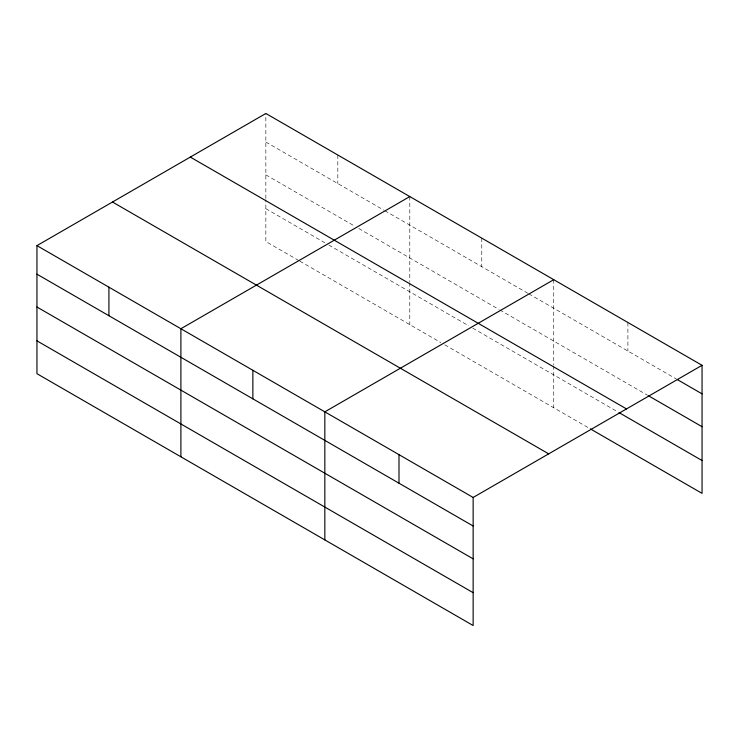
<?xml version="1.0" encoding="UTF-8"?>
<svg xmlns="http://www.w3.org/2000/svg" width="739" height="739" viewBox="0 0 739 739"><rect width="100%" height="100%" fill="white"/><g stroke="black" fill="none" stroke-linecap="round" stroke-linejoin="round"><path stroke-width="0.55" stroke-dasharray="3.69 2.77" d="M265.855 198.542L265.855 113.473M265.855 142.017L383.809 210.116M384.807 210.698L527.757 293.226M528.755 293.799L676.342 379.015M265.855 174.857L354.822 226.226M358.821 228.527L498.76 309.327M499.767 309.909L647.669 395.3M265.855 208.694L324.827 242.743M328.827 245.052L468.775 325.853M472.775 328.162L618.007 412.011M298.842 260.581L265.855 241.533L265.855 199.669M299.84 261.153L440.786 342.526M444.786 344.836L589.334 428.297M627.901 322.5L627.901 351.043M553.742 279.684L553.742 364.752M553.742 365.879L553.742 407.743M481.773 238.134L481.773 266.677M409.794 196.583L409.794 281.651M409.794 282.778L409.794 324.643M337.825 155.024L337.825 183.568"/><path stroke-width="1.11" d="M473.145 558.85L473.145 497.467L36.95 245.634L36.95 373.694L473.145 625.527L473.145 558.85L36.95 307.018M590.322 428.869L702.05 493.366L702.05 365.306L265.855 113.473L36.95 245.634M409.794 196.583L180.898 328.735L180.898 456.794M553.742 279.684L324.837 411.845L324.837 539.904M473.145 497.467L702.05 365.306M677.33 379.587L702.05 393.85M648.657 395.873L702.05 426.699M190.311 157.084L626.515 408.926M618.996 412.584L702.05 460.526M112.485 202.015L548.689 453.857M36.95 274.178L473.145 526.011M36.95 340.845L473.145 592.687M398.995 454.651L398.995 483.195M252.867 370.285L252.867 398.829M108.919 287.185L108.919 315.729"/></g></svg>
